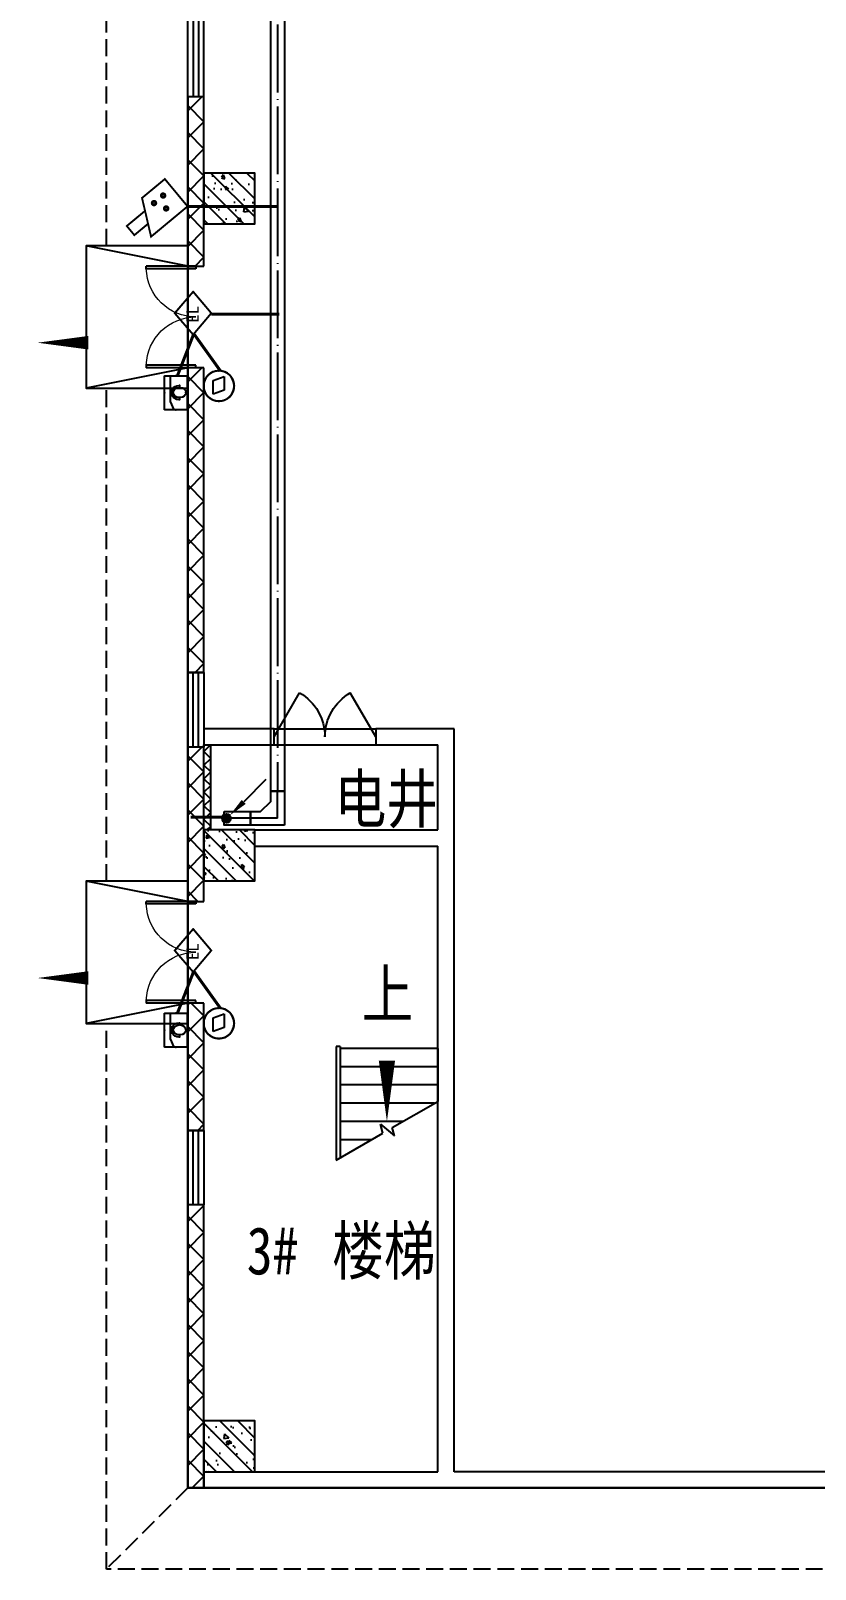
# Model space of a CAD drawing. Header units: millimetres. Extents: x -633009578 to 5705885, y -633235091 to 2571734.
# Drawn here: x 2922291 to 2933867, y 2271027 to 2293743 of the extents above; entities that cross this region are included whole.
import ezdxf
from ezdxf.enums import TextEntityAlignment as Align

# ---------------------------------------------------------------- set-up
doc = ezdxf.new("R2010")
doc.units = ezdxf.units.MM
doc.header["$LTSCALE"] = 1000
doc.header["$MEASUREMENT"] = 0
doc.linetypes.add('DASH', pattern=[0.35, 0.25, -0.1])
doc.linetypes.add('DOTE', pattern=[2.4200000000000004, 2, -0.2, 0.02, -0.2])
doc.layers.get('0').update_dxf_attribs({"color": 9})
for name, color, linetype in [('3T_WOOD', 21, 'Continuous'), ('A-COLUM(柱)', 255, 'Continuous'), ('A-DI-S(箭头)', 76, 'Continuous'), ('A-DOOR(门）', 4, 'Continuous'), ('A-F-AREA(计算)', 5, 'Continuous'), ('A-HATH(填充)', 8, 'Continuous'), ('A-ST-O(室外)', 54, 'Continuous'), ('A-STAR(楼梯)', 51, 'Continuous'), ('A-TEXT(房间)', 243, 'Continuous'), ('A-WALL(墙)', 255, 'Continuous'), ('A-WINDOW（窗）', 4, 'Continuous'), ('DIM_SYMB', 3, 'Continuous'), ('WALL', 9, 'Continuous'), ('电-弱电平面-箭头', 3, 'Continuous'), ('电-强电平面-线缆', 3, 'Continuous'), ('电-桥架', 4, 'Continuous'), ('设备-安防', 3, 'Continuous')]:
    doc.layers.add(name, color=color, linetype=linetype)
doc.styles.add('_TEL_DIM', font='simhei.ttf', dxfattribs={"height": 3.5, "bigfont": 'HZTXT'})
doc.styles.add('IDQSTYLE', font='simhei.ttf', dxfattribs={"width": 0.707, "bigfont": 'hztxt.shx'})
doc.styles.add('TXT', font='simhei.ttf', dxfattribs={"width": 0.8, "bigfont": 'hztxt.shx'})
pattern_1 = [(45, (-830357.9205473666, -3.184366441797465), (-200.0002033111466, 200.0002033111467), []), (135, (-830357.9205473666, -3.184366441797465), (-200.0002033111467, -200.0002033111466), [])]

# ---------------------------------------------------------------- blocks, each defined once
blk = doc.blocks.new('$WINLIB2D$00000001')
at = {"color": 0}
for points in [[(-0.4999999999999964, 0.5000000000000142), (-0.4999999999999964, -0.4999999999999858)], [(-0.4999999999999964, 0.5000000000000142), (0.5000000000000036, 0.5000000000000142)], [(0.5000000000000036, -0.4999999999999858), (0.5000000000000036, 0.5000000000000142)], [(0.5000000000000036, 0.1666666666666714), (-0.4999999999999964, 0.1666666666666714)], [(0.5000000000000036, -0.1666666666666572), (-0.4999999999999964, -0.1666666666666572)], [(-0.4999999999999964, -0.4999999999999858), (0.5000000000000036, -0.4999999999999858)]]:
    blk.add_lwpolyline(points, dxfattribs=at)
blk = doc.blocks.new('$DorLib2D$00000002')
for p, q in [((-0.5, -5.684341886080802e-17), (-0.5000000000000007, 0.4875)), ((-0.4750000000000007, 0.4875), (-0.5000000000000007, 0.4875)), ((-0.475, -2.842170943040401e-17), (-0.4750000000000007, 0.4875)), ((0.475, -2.842170943040401e-17), (0.4750000000000007, 0.4875)), ((0.4750000000000007, 0.4875), (0.5000000000000007, 0.4875)), ((0.5, -5.684341886080802e-17), (0.5000000000000007, 0.4875)), ((-0.5, -5.684341886080802e-17), (-0.475, -2.842170943040401e-17)), ((0.5, -5.684341886080802e-17), (0.475, -2.842170943040401e-17))]:
    blk.add_line(p, q)
at = {"lineweight": 13}
for centre, start, end in [((-0.4875, -4.263256414560601e-17), 0, 88.53071641864632), ((0.4875, -4.263256414560601e-17), 91.4692835813537, 180)]:
    blk.add_arc(centre, 0.4875, start, end, dxfattribs=at)
blk = doc.blocks.new('$TCHSYS$WIN2D')
for p, q in [((-0.5, 0.5), (0.5, 0.5)), ((-0.5, 0.5), (-0.4999999999999999, -0.5)), ((0.5, 0.5), (0.4999999999999998, -0.5)), ((0.5, 0.1666666666666666), (-0.5, 0.1666666666666666)), ((0.5, -0.1666666666666667), (-0.5, -0.1666666666666667)), ((-0.4999999999999999, -0.5), (0.5, -0.5))]:
    blk.add_line(p, q)
blk = doc.blocks.new('$DorLib2D$00000231')
at = {"color": 0}
for p, q in [((-0.4999999999999947, 7.105427357601002e-15), (-0.2500000000000284, 0.4330127018921708)), ((0.5000000000000053, 7.105427357601002e-15), (0.250000000000032, 0.4330127018921708))]:
    blk.add_line(p, q, dxfattribs=at)
for centre, radius, start, end in [((-0.4999999999996803, 3.055333763768431e-13), 0.499999999999681, 0, 59.99999999996344), ((0.5000000000000426, -2.486899575160351e-14), 0.4999999999999835, 120.0000000000366, 180)]:
    blk.add_arc(centre, radius, start, end, dxfattribs=at)
blk = doc.blocks.new('_FZH')
h = blk.add_hatch()
h.set_pattern_fill('钢筋混凝土', color=256, scale=0.1, style=0)
h.set_pattern_definition([(45, (0, 0), (-0.1767766952966369, 0.1767766952966369), []), (50, (0, 0), (0.7172601826007535, -0.06275213498259512), [0.07500000000000001, -0.8250000000000001]), (355, (0, 0), (-0.138751333613, 0.7521921337000119), [0.06, -0.66]), (100.4514, (0.05977168000000001, -0.00522934), (0.5785093817140216, 0.6894395420609536), [0.06374019, -0.701142112]), (46.1842, (0, 0.2), (1.067241048625645, -0.1655190143290181), [0.1125, -1.2375]), (96.6356, (0.088936745, 0.186206693), (0.9346627055487033, 0.9741178709004418), [0.095610288, -1.051713]), (351.1842, (0, 0.2), (0.9346619451336272, 0.9741186009253247), [0.09000000000000001, -0.9900000000000001]), (21, (0.1, 0.15), (0.5969070521184617, -0.4026188906653388), [0.07500000000000001, -0.8250000000000001]), (326, (0.1, 0.15), (0.2433153319215824, 0.7251500450468529), [0.06, -0.66]), (71.4514, (0.149742233, 0.116448394), (0.84022262858149, 0.3225304967099524), [0.06374019, -0.701142112]), (37.50000000000001, (0, 0), (0.01215985531729062, 0.3328938538313115), [0, -0.652, 0, -0.67, 0, -0.6625000000000001]), (7.499999999999999, (0, 0), (0.2630695374421486, 0.3944117118823603), [0, -0.382, 0, -0.637, 0, -0.2525]), (-32.5, (-0.223, 0), (0.533822436172409, -0.02255487173437976), [0, -0.25, 0, -0.78, 0, -1.035]), (-42.5, (-0.323, 0), (0.5831861693423862, 0.1001049823323177), [0, -0.325, 0, -0.518, 0, -0.735])])
h.paths.add_polyline_path([(-0.5, -0.5), (0.5, -0.5), (0.5, 0.5), (-0.5, 0.5)])
blk.add_lwpolyline([(-0.5, -0.5), (0.5, -0.5), (0.5, 0.5), (-0.5, 0.5)], close=True)
blk = doc.blocks.new('负一层平面图9')
at = {"layer": 'A-HATH(填充)'}
h = blk.add_hatch(dxfattribs=at)
h.set_pattern_fill('多孔材料', color=256, scale=100, style=0)
h.set_pattern_definition(pattern_1)
h.paths.add_polyline_path([(1097251.098288366, 1609815.406728529), (1097251.098288366, 1607315.40672802), (1097491.098288367, 1607315.40672802), (1097491.098288367, 1609815.406728529)])
h = blk.add_hatch(dxfattribs=at)
h.set_pattern_fill('多孔材料', color=256, scale=100, style=0)
h.set_pattern_definition(pattern_1)
h.paths.add_polyline_path([(1097251.098288366, 1605815.40672802), (1097251.098288366, 1601315.406729546), (1097491.098288367, 1601315.406729546), (1097491.098288367, 1605815.40672802)])
h = blk.add_hatch(dxfattribs=at)
h.set_pattern_fill('多孔材料', color=256, scale=100, style=0)
h.set_pattern_definition(pattern_1)
h.paths.add_polyline_path([(1097251.098288366, 1600215.406730055), (1097251.098288366, 1597935.406731072), (1097491.098288367, 1597935.406731072), (1097491.098288367, 1600215.406730055)])
h = blk.add_hatch(dxfattribs=at)
h.set_pattern_fill('多孔材料', color=256, scale=50, style=0)
h.set_pattern_definition([(45, (-830457.9205473666, -3.184366441797465), (-100.0001016555733, 100.0001016555733), []), (135, (-830457.9205473666, -3.184366441797465), (-100.0001016555733, -100.0001016555733), [])])
h.paths.add_polyline_path([(1097591.098288361, 1598990.406728382), (1097591.098288332, 1600245.406728383), (1097491.098288332, 1600245.406728381), (1097491.098288361, 1598990.40672838)])
h = blk.add_hatch(dxfattribs=at)
h.set_pattern_fill('多孔材料', color=256, scale=100, style=0)
h.set_pattern_definition(pattern_1)
h.paths.add_polyline_path([(1097251.098288366, 1596435.406730563), (1097251.098288366, 1594555.406730055), (1097491.098288367, 1594555.406730055), (1097491.098288367, 1596435.406730563)])
h = blk.add_hatch(dxfattribs=at)
h.set_pattern_fill('多孔材料', color=256, scale=100, style=0)
h.set_pattern_definition(pattern_1)
h.paths.add_polyline_path([(1097491.098288361, 1589275.40672838), (1097491.098288367, 1593455.406730055), (1097251.098288366, 1593455.406730055), (1097251.098288361, 1589275.40672838)])
at = {"layer": 'A-DI-S(箭头)'}
for points in [[(1096698.446246597, 1606184.779311251, 0, 0, 0), (1095035.446246597, 1606184.779311251, 0, 200, 0), (1095785.446246597, 1606184.779311251, 0, 0, 0)], [(1096698.446246597, 1596804.592803787, 0, 0, 0), (1095035.446246597, 1596804.592803787, 0, 200, 0), (1095785.446246597, 1596804.592803787, 0, 0, 0)]]:
    blk.add_lwpolyline(points, format="xyseb", dxfattribs=at)
at = {"layer": 'A-DOOR(门）'}
for p, q in [((1097251.098288361, 1607315.406728321), (1097251.098288361, 1605815.406728321)), ((1098526.098288401, 1600485.406728381), (1100026.098288401, 1600485.406728381)), ((1098526.098288401, 1600245.406728381), (1100026.098288401, 1600245.406728381)), ((1097251.098288361, 1597935.406730697), (1097251.098288361, 1596435.406730697))]:
    blk.add_line(p, q, dxfattribs=at)
at = {"layer": 'A-F-AREA(计算)'}
blk.add_lwpolyline([(1107566.098287924, 1589275.406728539), (1097251.098288353, 1589275.406728539), (1097251.098288353, 1725355.406728381), (1107566.098287924, 1725355.406728381)], close=True, dxfattribs=at)
at = {"layer": 'A-ST-O(室外)', "linetype": 'DASH'}
for points in [[(1096051.098288429, 1607615.406728315), (1096051.098288421, 1621215.406728753)], [(1096051.098288435, 1598235.406730539), (1096051.09828843, 1605515.40672847)], [(1112571.098289079, 1588075.406728386), (1096051.09828844, 1588075.406728366), (1096051.098288436, 1596135.406730694)], [(1097251.098288345, 1589275.40672838), (1096051.09828844, 1588075.406728366)]]:
    blk.add_lwpolyline(points, dxfattribs=at)
at = {"layer": 'A-STAR(楼梯)'}
for p, q in [((1099441.098288361, 1595795.40672838), (1099441.098288338, 1594117.394026474)), ((1099501.098288361, 1595795.40672838), (1099441.098288361, 1595795.40672838)), ((1099441.098288361, 1595765.40672838), (1099441.098288233, 1594117.394026499)), ((1099501.098288361, 1595795.40672838), (1099501.098288339, 1594152.035042626)), ((1100941.098288361, 1595765.40672838), (1099501.098288403, 1595765.406728285)), ((1100941.098288361, 1595765.40672838), (1100941.098288233, 1594983.41943)), ((1100941.098288361, 1595495.40672838), (1099501.098288399, 1595495.406728285)), ((1100941.098288361, 1595225.40672838), (1099501.098288396, 1595225.40672861)), ((1100892.578865444, 1594955.406728202), (1099501.098288392, 1594955.406728285)), ((1100268.899813349, 1594595.325459915), (1100941.098288361, 1594983.419430272)), ((1100424.92514747, 1594685.406728339), (1099501.098288389, 1594685.406728285)), ((1100130.579441616, 1594515.466156061), (1100095.6388729, 1594645.86614384)), ((1100095.6388729, 1594645.86614384), (1100301.68381434, 1594472.973909472)), ((1099441.098288361, 1594117.394026487), (1100130.579441616, 1594515.466156061)), ((1099957.271429414, 1594415.406728614), (1099501.098288385, 1594415.406728285)), ((1100301.68381434, 1594472.973909472), (1100268.899813349, 1594595.325459915))]:
    blk.add_line(p, q, dxfattribs=at)
for points in [[(1097251.098288367, 1607615.406728315), (1095751.098288367, 1607615.406728315), (1095751.098288367, 1605515.40672847), (1097251.098288361, 1605515.40672847)], [(1097251.09828836, 1607315.406728363), (1095751.098288356, 1607615.406234234)], [(1097251.09828836, 1605815.406728422), (1095751.098288356, 1605515.407222551)], [(1097251.098288367, 1598235.406730539), (1095751.098288367, 1598235.406730539), (1095751.098288367, 1596135.406730694), (1097251.098288361, 1596135.406730694)], [(1097251.09828836, 1597935.406730587), (1095751.098288356, 1598235.406236458)], [(1097251.09828836, 1596435.406730646), (1095751.098288356, 1596135.407224775)]]:
    blk.add_lwpolyline(points, dxfattribs=at)
at = {"layer": 'A-WALL(墙)'}
for p, q in [((1098526.098288591, 1600485.406728409), (1097491.098288332, 1600485.406728381)), ((1097491.098288332, 1600485.406728381), (1097491.098288332, 1600245.406728381)), ((1098526.098288591, 1600245.406728468), (1098526.098288591, 1600485.406728409)), ((1101181.098288571, 1600485.40672836), (1100026.098288591, 1600485.406728401)), ((1100026.098288591, 1600485.406728401), (1100026.098288591, 1600245.40672846)), ((1101181.098288361, 1598870.406728381), (1101181.098288571, 1600485.40672836)), ((1097491.098288332, 1600245.406728381), (1098526.098288591, 1600245.406728468)), ((1097491.098288361, 1598990.40672838), (1097491.098288332, 1600245.406728381)), ((1097491.098288332, 1600245.406728381), (1097591.098288332, 1600245.406728383)), ((1097591.098288361, 1598990.406728382), (1097591.098288332, 1600245.406728383)), ((1100026.098288591, 1600245.40672846), (1100941.098288571, 1600245.406728362)), ((1100941.098288571, 1598990.406728356), (1100941.098288571, 1600245.406728362)), ((1098241.098288571, 1598990.406728481), (1100941.098288571, 1598990.406728356)), ((1098241.098288571, 1598750.406728412), (1100941.09828835, 1598750.406728356)), ((1100941.09828835, 1589515.406728366), (1100941.09828835, 1598750.406728356)), ((1101181.09828835, 1589515.406728385), (1101181.098288361, 1598870.406728381)), ((1097491.098288359, 1589515.40672838), (1100941.09828835, 1589515.406728366)), ((1097491.098288359, 1589515.40672838), (1097491.098288359, 1589275.40672838)), ((1112871.098288462, 1589515.406728441), (1101181.09828835, 1589515.406728385)), ((1097491.098288359, 1589275.40672838), (1101061.098288361, 1589275.40672838)), ((1101061.098288361, 1589275.40672838), (1112871.098288464, 1589275.406728486))]:
    blk.add_line(p, q, dxfattribs=at)
at = {"layer": 'DIM_SYMB'}
blk.add_lwpolyline([(1100191.098288361, 1595900.40672838, 0, 0, 0), (1100191.098288361, 1594685.40672838, 0, 240.0000000000001, 0), (1100191.098288361, 1595585.40672838, 0, 0, 0)], format="xyseb", dxfattribs=at)
at = {"layer": 'WALL'}
for p, q in [((1097251.098288366, 1609815.406728529), (1097251.098288366, 1607315.40672802)), ((1097491.098288367, 1609815.406728529), (1097251.098288366, 1609815.406728529)), ((1097491.098288367, 1607315.40672802), (1097491.098288367, 1609815.406728529)), ((1097251.098288366, 1607315.40672802), (1097491.098288367, 1607315.40672802)), ((1097251.098288366, 1605815.40672802), (1097251.098288366, 1601315.406729546)), ((1097491.098288367, 1605815.40672802), (1097251.098288366, 1605815.40672802)), ((1097491.098288367, 1601315.406729546), (1097491.098288367, 1605815.40672802)), ((1097251.098288366, 1601315.406729546), (1097491.098288367, 1601315.406729546)), ((1097251.098288366, 1600215.406730055), (1097251.098288366, 1597935.406731072)), ((1097491.098288367, 1600215.406730055), (1097251.098288366, 1600215.406730055)), ((1097491.098288367, 1597935.406731072), (1097491.098288367, 1600215.406730055)), ((1097251.098288366, 1597935.406731072), (1097491.098288367, 1597935.406731072)), ((1097251.098288366, 1596435.406730563), (1097251.098288366, 1594555.406730055)), ((1097491.098288367, 1596435.406730563), (1097251.098288366, 1596435.406730563)), ((1097491.098288367, 1594555.406730055), (1097491.098288367, 1596435.406730563)), ((1097251.098288366, 1594555.406730055), (1097491.098288367, 1594555.406730055)), ((1097491.098288367, 1593455.406730055), (1097251.098288366, 1593455.406730055)), ((1097251.098288366, 1593455.406730055), (1097251.098288361, 1589275.40672838)), ((1097491.098288361, 1589275.40672838), (1097491.098288367, 1593455.406730055)), ((1097251.098288361, 1589275.40672838), (1097491.098288361, 1589275.40672838))]:
    blk.add_line(p, q, dxfattribs=at)
at = {"layer": 'A-COLUM(柱)', "xscale": 750, "yscale": 750, "zscale": 750, "rotation": 270}
for p in [(1097866.098288361, 1608315.40672838), (1097866.098288361, 1598615.40672838), (1097866.098288361, 1589890.40672838)]:
    blk.add_blockref('_FZH', p, dxfattribs=at)
at = {"layer": 'A-DOOR(门）', "xscale": -1500, "yscale": 1500, "zscale": 1500, "rotation": 89.99999999999999}
for p in [(1097371.098288361, 1606565.406728321), (1097371.098288361, 1597185.406730697)]:
    blk.add_blockref('$DorLib2D$00000002', p, dxfattribs=at)
at = {"layer": 'A-DOOR(门）', "extrusion": (0, 0, -1), "xscale": 1500, "yscale": 1500, "zscale": 1500}
blk.add_blockref('$DorLib2D$00000231', (-1099276.098288401, 1600365.406728381), dxfattribs=at)
at = {"layer": 'A-WINDOW（窗）', "extrusion": (0, 0, -1), "xscale": 10000, "yscale": 240, "zscale": 10000, "rotation": 90.00000000000001}
blk.add_blockref('$WINLIB2D$00000001', (-1097371.098288361, 1614815.406728285), dxfattribs=at)
at = {"layer": 'A-WINDOW（窗）', "xscale": 1100, "yscale": 240, "zscale": 1100, "rotation": 270}
for p in [(1097371.098288361, 1600765.406729823), (1097371.098288361, 1594005.406729953)]:
    blk.add_blockref('$TCHSYS$WIN2D', p, dxfattribs=at)
at = {"layer": 'A-TEXT(房间)', "color": 4, "style": 'TXT', "width": 0.8}
for s, p in [('电井', (1099417.592398262, 1599099.822568238)), ('上', (1099817.397500959, 1596218.591094821)), ('3#', (1098122.628704624, 1592428.239392776)), ('楼梯', (1099382.628704624, 1592428.239392776))]:
    blk.add_text(s, height=700, dxfattribs=at).set_placement(p)
blk = doc.blocks.new('$equip$00002496')
for p, q in [((-0.3257586027029902, -0.01245651182034635), (-0.3257586027029902, -0.04339440534022287)), ((-0.3257586027029902, -0.04339440534022287), (-0.2349881161644589, -0.04339440534022287)), ((-0.2349881161644589, -0.07433229886373738), (-0.2349881161644589, -0.01245651182034635)), ((0.2318991003703559, -0.04339041039929725), (0.3257586027029902, -0.04343435477494495)), ((0.2318995781242847, -0.07433229886373738), (0.2318995781242847, -0.01245651182034635)), ((0.3257586027029902, -0.01245651182034635), (0.3257586027029902, -0.04339440534022287))]:
    blk.add_line(p, q)
at = {"const_width": 0.04}
for points in [[(-0.3257569673587568, -0.01199135613933322), (-0.3257586027029902, -0.04339440534022287), (-0.2655665311758639, -0.04339440534022287)], [(-0.3257586027029902, -0.01209546335303457), (-0.3254450895765331, 0.007862924336222932), (-0.3246427298145136, 0.02099261244438821), (-0.3230396698054392, 0.03683146784896962), (-0.3200834360468434, 0.05640672732988605), (-0.3158846532169264, 0.07655434396292549), (-0.3114238906564424, 0.0934556857937423), (-0.3053167008911259, 0.1125148900100612), (-0.2961030303267762, 0.1360363546918961), (-0.2870512925146613, 0.1553192011742794), (-0.2776002755272202, 0.1727327617008996), (-0.2650090074748732, 0.1928330976625148), (-0.2480697203573072, 0.2158072831662139), (-0.2307201034273021, 0.2357486963155679), (-0.2183433735772269, 0.2482254943279258), (-0.2048552286432823, 0.2604362391903123), (-0.1911825684801443, 0.2715267914645665), (-0.1736025161517318, 0.2841171126310655), (-0.1547964517085347, 0.2957489191248897), (-0.1366549688245868, 0.3053642205159122), (-0.1125469685212011, 0.3159432491156622), (-0.09099250963481609, 0.3234552737812919), (-0.07185881528130267, 0.3286887830108753), (-0.0476470465073362, 0.3334767393171205), (-0.03344249982910696, 0.3353641694484395), (-0.01254353142576292, 0.33693107711224), (0.006284847928327508, 0.3371227143543365), (0.02112160998512991, 0.3364609976488282), (0.03364834297099151, 0.3353416012541857), (0.04427512355323415, 0.3339856622114894), (0.0514455190859735, 0.3328576949279523), (0.06296124946675263, 0.3306819992103556), (0.07295717955275904, 0.3284235992541653), (0.08476642325695138, 0.3253025975027413), (0.09841386118205264, 0.3210671038432338), (0.1073930458223913, 0.3179007922954042), (0.1189192084857496, 0.3133782735822024), (0.1273616340185981, 0.309727315147029), (0.1385068310191855, 0.3044504504359793), (0.1500006543647032, 0.2984373588406015), (0.1638636618590681, 0.2903635228794883), (0.1733825990086189, 0.2842636587374727), (0.1825355213950388, 0.2779405411420157), (0.1897162082022987, 0.2726458121323958), (0.1961934307328193, 0.2676024858810706), (0.2032832070399309, 0.2617741676658625), (0.2108134823647561, 0.2552078580083617), (0.217798692494398, 0.2487452608329477), (0.228148777372553, 0.2384502620334388), (0.2384204440459143, 0.2272843058126455), (0.2434306646027835, 0.2214536424435209), (0.2496786895935657, 0.2137899235021905), (0.2547404104698217, 0.2072320931656577), (0.2611980655201478, 0.1983612801268464), (0.2680283635418164, 0.1882836692966521), (0.2770073256251635, 0.1737512327563309), (0.2837973800196778, 0.1615835285520006), (0.2918694003747078, 0.1454322725621751), (0.2969779347913573, 0.1339993972869706), (0.3002692127192859, 0.126001952077786), (0.3046930583077483, 0.1142746343793988), (0.3092767016933067, 0.1005832550908963), (0.3129390048998175, 0.08807579556378187), (0.3161395389179233, 0.07547706223704154), (0.3186645603709621, 0.06388206950578024), (0.3211643142713001, 0.0500421286051278), (0.3228813630266814, 0.03809697220276576), (0.3240568224427989, 0.02762096420337912), (0.324859512373223, 0.01811108543552109), (0.3254132453730563, 0.00858592767326627), (0.3257090797560522, -0.00049248671712121), (0.3257832243107259, -0.007853463819628814), (0.3257586027029902, -0.01597356299680541)], [(0.2318995781242847, -0.04343435477494495), (0.3257586027029902, -0.04343435477494495), (0.3257689946476603, -0.01254634189172066)]]:
    blk.add_lwpolyline(points, dxfattribs=at)
blk.add_lwpolyline([(-0.2349881161644589, -0.04339440534022287), (-0.234988116149907, -0.07433229886373738, 0.0182959325663468), (-0.2341963414801285, -0.09596305228842539, 0.02057100331636309), (-0.2314330486115068, -0.1200309692394512, 0.01615663239953969), (-0.2279163057246478, -0.1385404972170363, 0.01693810384346652), (-0.2229987668251852, -0.1574872628661979, 0.01329564042987737), (-0.2183254288102034, -0.1718583239271538, 0.01774370437729911), (-0.2109808493987657, -0.190436463271908, 0.01810240356969195), (-0.202383055788232, -0.2083190727098554, 0.02333614132905712), (-0.1896684531238861, -0.229968408079003, 0.02044170027676835), (-0.1774249378067907, -0.2471703877454274, 0.01989766451918913), (-0.1643957158521516, -0.2626632182400499, 0.02937469172712198), (-0.1439065932936501, -0.2826519741392985, 0.02046687747088341), (-0.1288843219663249, -0.2946362194343237, 0.01994697534980988), (-0.1136344562692102, -0.3049034932155337, 0.02634036321689085), (-0.09301181325281505, -0.3161697710966109, 0.02276514568385508), (-0.07478138820442837, -0.3239164370424987, 0.02206410967143575), (-0.05684026748349424, -0.3297063967147551, 0.0175610551311905), (-0.04245622256712522, -0.3331187941075768, 0.01884926235006773), (-0.02688140393001959, -0.3356341081016581, 0.02667427645081797), (-0.004813117921003141, -0.3371611547772773, 0.02406458763464014), (0.01513338900986128, -0.3365152710211987, 0.01749181383793592), (0.02959480640129186, -0.334837958071148, 0.02217984979833747), (0.04783707972092088, -0.3312386844263528, 0.01670575936897621), (0.06151090867933817, -0.3274165873117454, 0.0217722080425489), (0.0790706878178753, -0.3210165422860882, 0.03374751034879078), (0.1057169104751665, -0.3077975864252949, 0.02730692637543976), (0.1266723583685234, -0.2939906737810816, 0.03748691983271558), (0.1535541368793929, -0.2707855348744488, 0.02366876899911156), (0.1697097239521099, -0.2529639476961165, 0.02463610663642848), (0.1846068157610716, -0.2329478090214252, 0.02205649491069121), (0.1970839504210744, -0.2124338016146794, 0.01935462041009298), (0.206340296252165, -0.1939205355338345, 0.01688452340010287), (0.2137288127123611, -0.1760053912075819, 0.01966230157732925), (0.2205645790236304, -0.1552443572727498, 0.01731440631145223), (0.2255364213342546, -0.135285412416124, 0.01765737348860424), (0.2290203964221291, -0.1154880664689699, 0.01633418443731503), (0.2311199677496916, -0.09579652929824078, 0.01862757118903319), (0.2318995781388367, -0.07433229886373738, -0.000472708372486724), (0.2318995781242847, -0.05279222321769339, 0.0004727079955161621), (0.2318995781242847, -0.03244852855277713, -0.0004727079955161849), (0.2318995781242847, -0.01245341187313898, 0.0193493677842396), (0.2310570476547582, 0.009855565578618553, 0.01770133877692018), (0.2286674682109151, 0.03113219686929369, 0.0176091688965659), (0.2250366548687452, 0.05081065330523415, 0.01973381331635689), (0.2191032464616001, 0.07337515754625201, 0.01545712335130221), (0.2136441482725786, 0.08944355720814201, 0.01638136793352114), (0.2064366456615971, 0.1069191381830024, 0.01889577194154605), (0.1974724603933282, 0.124934014853352, 0.01460926708694749), (0.1893017992697423, 0.1389198372235114, 0.01834707667655943), (0.1788048267626436, 0.154441256672726, 0.01802701254956099), (0.1670945117075462, 0.16930223901727, 0.01918510430489061), (0.1545159021334257, 0.1830286705735489, 0.02609018841368346), (0.1355203122220701, 0.2003201775660273, 0.02726780140366601), (0.1154953059740365, 0.2149753960547969, 0.02826022181265756), (0.09302354548708536, 0.2278643579738855, 0.01768013504660025), (0.07947741153475363, 0.2340587330181734, 0.02983831462154809), (0.05467275061528198, 0.242662508819194, 0.03688840652984774), (0.02498369276872836, 0.248695417874842, 0.03132680170442304), (-0.00154426900553517, 0.2503981151239714, 0.02152297382195137), (-0.01876981760142371, 0.249681544064515, 0.02781603352576516), (-0.04232023857184686, 0.2463571927401063, 0.02781924796867374), (-0.06450405267241877, 0.2406578850968799, 0.01792787672923883), (-0.07963114288577344, 0.2352566086992738, 0.0262865457487697), (-0.09992356615839526, 0.2259165745053906, 0.02119287732084118), (-0.11706115740526, 0.2159602789688506, 0.0171568808815843), (-0.1294802093179896, 0.207409261194698, 0.02416187819285423), (-0.1477007803769084, 0.1925049077508447, 0.02878934091920857), (-0.167043774476042, 0.1729245897222427, 0.01847703741819992), (-0.1794630369258812, 0.1577163090223621, 0.0213830109619632), (-0.1916570924367988, 0.1400851354956103, 0.01760758065260107), (-0.2016330892802216, 0.1229453873020248, 0.01681983214104903), (-0.2093724703590851, 0.1072558663363452, 0.01906551868470904), (-0.2177670299279271, 0.08662868678948143, 0.01663457793315364), (-0.2233549865341047, 0.06948587926308392, 0.01199850358657596), (-0.227126173209399, 0.05518552293506218, 0.01921348092443342), (-0.2312853431794792, 0.03417440378689207, 0.0129120010522256), (-0.2334025729942368, 0.01812716938002268, 0.01673519548586339), (-0.2347496548027266, -0.0005786718757008202, 0.009174826161293947), (-0.2349881161644589, -0.01245651182034635, 0.0008621608417457901), (-0.2349881161644589, -0.04339440534022287), (-0.2961449461872689, -0.04339440534022287, 56.79143426085979)], format="xyb", dxfattribs=at)
for centre, major_axis, ratio, start_param, end_param in [((0, -0.007853463819628814), (-5.946726671962764e-16, 0.3450403896201966), 0.944188663444044, 4.700094459124145, 7.866276155235024), ((-0.00154426900553517, -0.01245651181670837), (0, 0.2628546269403538), 0.8881100928804517, 4.71238898038469, 7.853981633974483), ((-0.00154426900553517, -0.07433229886373738), (0, -0.2628546269403538), 0.8881100928804517, 4.71238898038469, 7.853981633974483)]:
    blk.add_ellipse(centre, major_axis=major_axis, ratio=ratio, start_param=start_param, end_param=end_param)
for p in [(0, 0.3371869258007791), (-0.3257586027029902, -0.04339440534022287), (0, -0.3371811744327715), (0.3256694684678223, -0.04536965262741433)]:
    blk.add_point(p)
at = {"color": 7, "style": '_TEL_DIM', "flags": 1}
blk.add_attdef('A', text='', height=2e-05, dxfattribs=at).set_placement((0, 0), align=Align.MIDDLE_CENTER)
blk = doc.blocks.new('$equip$00002617')
for p, q in [((0.6250151190488396, 0.4150200000058248), (-0.6249848809511604, 0.4150200000058248)), ((-0.6249848809511604, 0.4150200000058248), (-0.6249848809511604, -0.4149799999959214)), ((-0.6249848809511604, 0.2150200000050972), (0.3250151190459292, 0.2150200000050972)), ((0.3250151190459292, 0.2150200000050972), (0.6250151190488396, 0.07502000000567932)), ((0.6250151190488396, -0.4149799999959214), (0.6250151190488396, 0.4150200000058248)), ((-0.6249848809511604, -0.4149799999959214), (0.6250151190488396, -0.4149799999959214))]:
    blk.add_line(p, q)
at = {"linetype": 'Continuous', "const_width": 0.04}
blk.add_lwpolyline([(-0.6249848809511604, 0.4150200000058248), (0.6250151190488396, 0.4150200000058248), (0.6250151190488396, -0.4149799999959214), (-0.6249848809511604, -0.4149799999959214)], close=True, dxfattribs=at)
at = {"color": 1}
for p in [(-0.6249848809511604, 2.000000495172571e-05), (1.51190488395514e-05, 0.4150200000058248), (0.6250151190488396, 2.000000495172571e-05), (0.01750438004455646, -0.4149799999959214)]:
    blk.add_point(p, dxfattribs=at)
at = {"color": 7, "style": '_TEL_DIM', "flags": 1}
blk.add_attdef('A', text='', height=2.5e-05, dxfattribs=at).set_placement((0, 0), align=Align.MIDDLE_CENTER)
blk = doc.blocks.new('A$C40EF29F0')
for name, p, xscale, yscale, zscale in [('$equip$00002617', (257.9972608285025, 173.994528161973), 400, 400, 400), ('$equip$00002496', (256.1213830718771, 133.3334205766732), 315, 315, 315)]:
    blk.add_blockref(name, p, dxfattribs=dict(xscale=xscale, yscale=yscale, zscale=zscale))
blk = doc.blocks.new('$equip$00002620')
for p, q in [((-0.1058179566880426, 0.1152844922435179), (-0.1858179566897888, -0.1047155077576463)), ((0.1624100250937772, 0.1152844922435179), (-0.1058179566880426, 0.1152844922435179)), ((0.08241002509203099, -0.1047155077576463), (0.1624100250937772, 0.1152844922435179)), ((-0.1858179566897888, -0.1047155077576463), (0.08241002509203099, -0.1047155077576463))]:
    blk.add_line(p, q)
at = {"const_width": 0.04}
blk.add_lwpolyline([(-0.2999925000021904, 9.999999747378752e-06, 1), (0.3000075000036304, 9.999999747378752e-06, 0.9999999999999999), (-0.2999925000021904, 9.999999747378752e-06, 1)], format="xyb", dxfattribs=at)
blk.add_circle((7.500000720028765e-06, 9.999999747378752e-06), 0.3000000000001062)
at = {"color": 1}
for p in [(-0.2999924999985524, 9.999999747378752e-06), (7.500000720028765e-06, 0.3000099999990198), (0.3000075000036304, 9.999999747378752e-06), (7.500000720028765e-06, -0.299989999999525)]:
    blk.add_point(p, dxfattribs=at)
at = {"color": 7, "style": '_TEL_DIM', "flags": 1}
blk.add_attdef('A', text='', height=2.5e-05, dxfattribs=at).set_placement((0, 0), align=Align.MIDDLE_CENTER)
blk = doc.blocks.new('$equip$00002474')
for p, q in [((-0.519992380955955, 1.000000338535756e-05), (7.619048119522631e-06, 0.4400100000020757)), ((7.619048119522631e-06, 0.4400100000020757), (0.5200076190521941, 1.000000338535756e-05)), ((7.619048119522631e-06, -0.4399899999989429), (-0.519992380955955, 1.000000338535756e-05)), ((0.5200076190521941, 1.000000338535756e-05), (7.619048119522631e-06, -0.4399899999989429))]:
    blk.add_line(p, q)
at = {"const_width": 0.04}
blk.add_lwpolyline([(7.619048119522631e-06, 0.4400100000020757), (-0.519992380955955, 1.000000338535756e-05), (7.619048119522631e-06, -0.4399899999989429), (0.5200076190521941, 1.000000338535756e-05), (7.619048119522631e-06, 0.4400100000020757), (-0.519992380955955, 1.000000338535756e-05)], dxfattribs=at)
for p in [(7.619048119522631e-06, 0.4400100000020757), (-0.519992380955955, 1.000000338535756e-05), (0.5200076190521941, 1.000000338535756e-05), (7.619048119522631e-06, -0.4399899999989429)]:
    blk.add_point(p)
at = {"color": 7, "style": '_TEL_DIM'}
blk.add_attdef('$TEXT$', text='', height=0.3, dxfattribs=at).set_placement((0.02805548798642121, 0.01213281898526475), align=Align.MIDDLE_CENTER)
at = {"color": 7, "style": '_TEL_DIM', "flags": 1}
blk.add_attdef('A', text='', height=2e-05, dxfattribs=at).set_placement((0, 0), align=Align.MIDDLE_CENTER)
blk = doc.blocks.new('*X132')
at = {"color": 0, "linetype": 'Continuous'}
for p, q in [((192.590110055903, 446.7242872143482), (193.9264208598343, 448.0605980182795)), ((192.6512440212146, 447.2096852483717), (193.4410228258108, 447.9994640529679)), ((192.666080612941, 446.3759937026742), (194.2747143715083, 447.9846274612416)), ((192.8122309321682, 446.0978799531896), (194.552828120993, 447.8384771420143)), ((193.0126674313866, 445.874052383696), (194.7766556904866, 447.6380406427959)), ((193.2651240367983, 445.7022449203958), (194.9484631537868, 447.3855840373842)), ((193.5780466605768, 445.5909034754624), (195.0598045987202, 447.0726614136058)), ((193.9838870800477, 445.5724798262212), (195.0782282479613, 446.6668209941349))]:
    blk.add_line(p, q, dxfattribs=at)
blk = doc.blocks.new('HC001446')
at = {"color": 0, "linetype": 'Continuous'}
blk.add_line((5.527270022789651, 5.473665066578945), (2.421777122314836, 2.298687544782609), dxfattribs=at)
blk.add_lwpolyline([(2.421777122314836, 2.298687544782609, 0.8, 0, 0), (0.4698776614111466, 0.4121164681388052, 0, 0, 0)], format="xyseb", dxfattribs=at)
blk.add_circle((0, 0), 0.625, dxfattribs=at)
at = {"color": 0, "linetype": 'Continuous', "xscale": 0.5, "yscale": 0.5, "zscale": 0.5}
blk.add_blockref('*X132', (-96.91845018383214, -223.4069038532592), dxfattribs=at)
at = {"color": 0, "style": 'IDQSTYLE', "width": 0.7}
blk.add_attdef('PSFHATT', (7.527270022789651, -0.62500001), '', height=2.5, dxfattribs=at)
blk = doc.blocks.new('HC001133')
at = {"color": 0, "linetype": 'Continuous', "const_width": 0.2}
for points in [[(-1.875, 1.875), (3.125, 1.875), (3.125, -1.875), (0, -1.875), (-1.875, 1.875)], [(-1.25, 0.6250000000000284), (-3.125, 0.625), (-3.125, -0.625), (-0.6249999999999858, -0.625)]]:
    blk.add_lwpolyline(points, dxfattribs=at)
at = {"color": 0, "linetype": 'Continuous', "const_width": 0.3}
for points in [[(1.0625, 0.5999999999999999, 1), (1.4375, 0.5999999999999999, 1)], [(0.4375, -0.6500000000000001, 1), (0.8125, -0.6500000000000001, 1)], [(1.6875, -0.6500000000000001, 1), (2.0625, -0.6500000000000001, 1)]]:
    blk.add_lwpolyline(points, format="xyb", close=True, dxfattribs=at)
at = {"color": 0, "style": 'IDQSTYLE', "width": 0.7}
blk.add_attdef('PSFHATT', (5.125, -1.875), '', height=2.5, dxfattribs=at)

msp = doc.modelspace()

# ---------------------------------------------------------------- linework, layer by layer
at = {"layer": '电-强电平面-线缆', "color": 1, "linetype": 'Continuous', "const_width": 45}
for points in [[(2925932.739078935, 2291149.573720393), (2924582.500170651, 2291149.573721286)], [(2924956.980464591, 2289559.252569711), (2925959.429640553, 2289559.252569727)], [(2924696.368562311, 2289269.223954582), (2924454.842490426, 2288648.184621044)], [(2924696.368562311, 2289269.223954582), (2925088.075981716, 2288722.504955552)], [(2924651.049743191, 2282133), (2925115.43375393, 2282133)], [(2924696.368562311, 2279858.541416614), (2924454.842490426, 2279237.502083076)], [(2924696.368562311, 2279858.541416614), (2925088.075981716, 2279311.822417584)]]:
    msp.add_lwpolyline(points, dxfattribs=at)
at = {"layer": '电-桥架', "color": 5, "linetype": 'DOTE', "ltscale": 0.5}
for p, q in [((2925932.739087829, 2307143.23587852), (2925932.739074133, 2282515.159156568)), ((2925932.739074062, 2282115.159156568), (2925932.739074133, 2282515.159156568)), ((2925532.739074062, 2282115.159155323), (2925146.16921919, 2282115.159143582)), ((2925932.739074062, 2282115.159156568), (2925532.739074062, 2282115.159155323))]:
    msp.add_line(p, q, dxfattribs=at)
at = {"layer": '电-桥架', "ltscale": 0.5}
for points in [[(2925832.739074133, 2282515.159156586), (2925832.739087829, 2307143.235878537), (2926032.739087829, 2307143.235878503), (2926032.739074133, 2282515.159156552)], [(2926032.739074044, 2282015.15915557), (2926032.739074044, 2282015.15915557), (2926032.739074044, 2282015.15915557), (2925532.739074374, 2282015.159155324), (2925532.73907375, 2282215.159155324), (2925682.73907375, 2282215.159155791), (2925832.739074106, 2282365.159156586), (2925832.739074133, 2282515.159156586), (2926032.739074133, 2282515.159156552), (2926032.739074044, 2282015.15915557)], [(2925146.169218878, 2282215.159143583), (2925532.73907375, 2282215.159155324), (2925532.739074374, 2282015.159155324), (2925146.169219502, 2282015.159143583)]]:
    msp.add_lwpolyline(points, close=True, dxfattribs=at)

# ---------------------------------------------------------------- block references
at = {"layer": '3T_WOOD'}
msp.add_blockref('负一层平面图9', (1827355.332157411, 682952.070850966), dxfattribs=at)
at = {"layer": '电-弱电平面-箭头', "color": 4, "xscale": 105, "yscale": 105, "zscale": 105}
msp.add_blockref('HC001446', (2925178.587094834, 2282115.159143583), dxfattribs=at)
at = {"layer": '设备-安防'}
for name, p, xscale, yscale, zscale, rotation in [('HC001133', (2924100.087872426, 2291072.09792967), -140, 140, 140, 219.6979838326234), ('$equip$00002620', (2925067.258631276, 2288498.476374226), -750, 750, 750, 89.9999999999999), ('$equip$00002620', (2925067.258631276, 2279087.793836258), -750, 750, 750, 89.9999999999999)]:
    msp.add_blockref(name, p, dxfattribs=dict(at, xscale=xscale, yscale=yscale, zscale=zscale, rotation=rotation))
ref = msp.add_blockref('$equip$00002474', (2924685.685764336, 2289572.496278728), dxfattribs=dict(at, xscale=-607.5, yscale=607.5, zscale=607.5, rotation=89.9999999999999))
ref.add_attrib('$TEXT$', 'EL', dxfattribs={"layer": '0', "color": 7, "height": 182.25, "rotation": 90, "style": '_TEL_DIM'}).set_placement((2924678.315076851, 2289555.452569927), align=Align.MIDDLE_CENTER)
at = {"layer": '设备-安防', "xscale": -1, "rotation": 89.9999999999999}
for p in [(2924606.251760439, 2288656.187929492), (2924606.251760439, 2279245.505391524)]:
    msp.add_blockref('A$C40EF29F0', p, dxfattribs=at)
at = {"layer": '设备-安防'}
ref = msp.add_blockref('$equip$00002474', (2924685.685764336, 2280161.813740761), dxfattribs=dict(at, xscale=-607.5, yscale=607.5, zscale=607.5, rotation=89.9999999999999))
ref.add_attrib('$TEXT$', 'EL', dxfattribs={"layer": '0', "color": 7, "height": 182.25, "rotation": 90, "style": '_TEL_DIM'}).set_placement((2924678.315076851, 2280144.770031959), align=Align.MIDDLE_CENTER)

doc.saveas('drawing.dxf')
